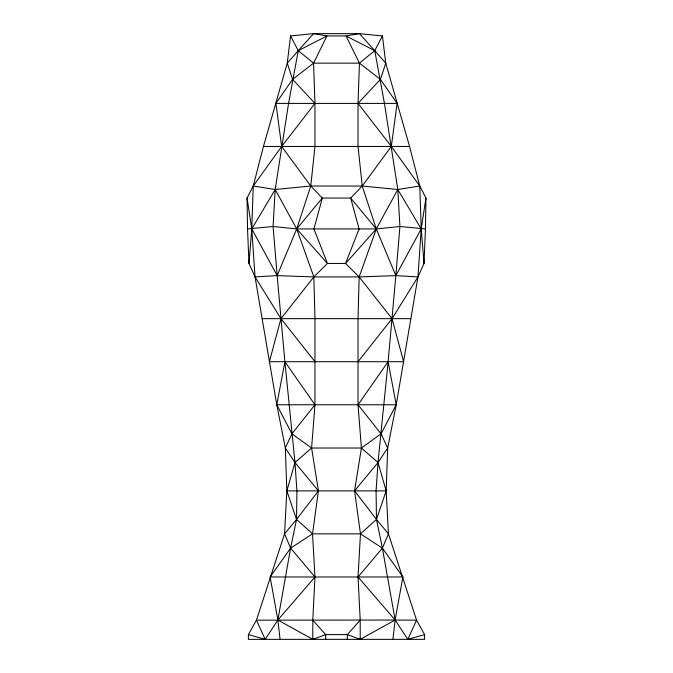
<?xml version="1.0" encoding="UTF-8"?>
<svg xmlns="http://www.w3.org/2000/svg" width="673" height="673" viewBox="0 0 673 673"><rect width="100%" height="100%" fill="white"/><g stroke="black" fill="none" stroke-linecap="round" stroke-linejoin="round"><path stroke-width="1.01" d="M358.028 361.712L392.039 318.666L417.958 276.923L424.024 263.446L425.462 228.921L425.95 198.055L419.767 186.026L391.333 146.453L358.028 103.398L359.441 63.153L346.04 35.947L326.96 35.947L313.559 33.65L290.568 35.947L287.245 63.153L263.454 146.453L253.233 186.026L251.778 228.921L248.976 263.446L255.042 276.923L280.961 318.666L314.972 361.712M280.077 639.35L277.873 620.035L290.601 548.142L296.532 519.447L296.919 490.878L294.984 462.519L284.889 361.712L277.167 275.61L296.709 228.921L310.766 186.026L314.972 146.453L314.972 103.398L292.578 79.38L287.245 63.153L298.257 50.677L326.96 35.947L313.559 63.153L314.972 103.398L281.667 146.453L253.233 186.026L247.05 198.055L251.778 228.921L255.042 276.923L276.78 404.767L285.335 448.025L286.833 490.878L284.561 533.849L256.438 620.17L248.387 634.614L248.387 639.35L424.613 639.35L424.613 634.614L416.562 620.17L388.439 533.849L386.167 490.878L387.673 448.025L396.22 404.767L417.958 276.923L421.222 228.921L425.95 198.055M392.923 639.35L395.127 620.035L382.399 548.142L376.468 519.438L376.089 490.878L378.016 462.519L388.119 361.712L395.833 275.61L376.291 228.921L362.234 186.026L358.028 146.453L358.028 103.398L380.422 79.38L385.755 63.153L374.743 50.677L346.04 35.947L359.441 33.65L374.743 50.677L384.443 103.398L397.802 189.5L376.291 228.921L359.163 276.923L358.028 318.666L358.028 404.767L361.409 448.025L354.562 490.878L360.476 533.849L358.028 576.98L395.127 620.035L407.813 639.35L416.562 620.17L395.127 620.035L360.215 639.35L347.327 634.614L325.673 634.614L312.785 639.35L312.785 620.17L314.972 576.98L312.524 533.849L318.438 490.878L311.591 448.025L314.972 404.767L314.972 318.666L313.837 276.923L296.709 228.921L275.198 189.5L288.566 103.398L298.257 50.677L313.559 33.65L359.441 33.65L382.432 35.947L385.755 63.153L409.546 146.453L419.767 186.026L421.222 228.921L424.024 263.446M397.095 103.398L391.333 146.453L362.234 186.026L350.683 198.055L322.317 198.055L310.766 186.026L281.667 146.453L275.905 103.398L292.578 79.38L313.559 63.153L359.441 63.153L380.422 79.38L397.095 103.398L275.905 103.398M312.785 639.35L277.873 620.035L270.134 576.98L290.601 548.142L312.524 533.849L360.476 533.849L382.399 548.142L402.875 576.98L395.127 620.035L256.438 620.17L265.187 639.35L277.873 620.035L314.972 576.98L290.601 548.142L284.561 533.849L296.532 519.447L318.438 490.878L294.984 462.519L285.335 448.025L291.914 433.816L314.972 404.767L284.889 361.712L276.78 404.767L291.914 433.816L311.591 448.025L361.409 448.025L381.086 433.816L396.22 404.767L388.119 361.712L358.028 404.767L381.086 433.816L387.673 448.025L378.016 462.519L354.562 490.878L376.468 519.438L388.439 533.849L382.399 548.142L358.028 576.98L360.215 620.17L360.215 639.35M312.524 533.849L296.532 519.447L286.833 490.878L294.984 462.519L311.591 448.025M361.409 448.025L378.016 462.519L386.167 490.878L376.468 519.438L360.476 533.849M382.432 35.947L374.743 50.677L359.441 63.153M360.215 620.17L347.327 634.614L347.327 639.35M407.813 639.35L424.613 634.614M419.767 186.026L397.802 189.5L362.234 186.026L310.766 186.026L275.198 189.5L253.233 186.026M255.042 276.923L277.167 275.61L313.837 276.923L359.163 276.923L395.833 275.61L417.958 276.923M263.454 146.453L409.546 146.453M247.05 198.055L247.538 228.921L273.078 226.498L296.709 228.921L376.291 228.921L399.922 226.498L425.462 228.921M262.192 318.666L410.808 318.666M276.78 404.767L396.22 404.767M286.833 490.878L386.167 490.878M270.134 576.98L402.875 576.98M248.387 634.614L265.187 639.35M313.559 63.153L298.257 50.677L290.568 35.947M312.785 620.17L325.673 634.614L325.673 639.35M247.538 228.921L248.976 263.446M275.198 189.5L273.078 226.498L277.167 275.61L251.778 228.921L275.198 189.5M399.922 226.498L395.833 275.61L421.222 228.921L397.802 189.5L399.922 226.498M280.961 318.666L269.377 361.712L403.623 361.712L392.039 318.666L359.163 276.923L345.577 263.446L327.423 263.446L313.837 276.923L280.961 318.666M322.317 198.055L313.929 228.921L327.423 263.446L296.709 228.921L322.317 198.055M359.071 228.921L345.577 263.446L376.291 228.921L350.683 198.055L359.071 228.921"/></g></svg>
